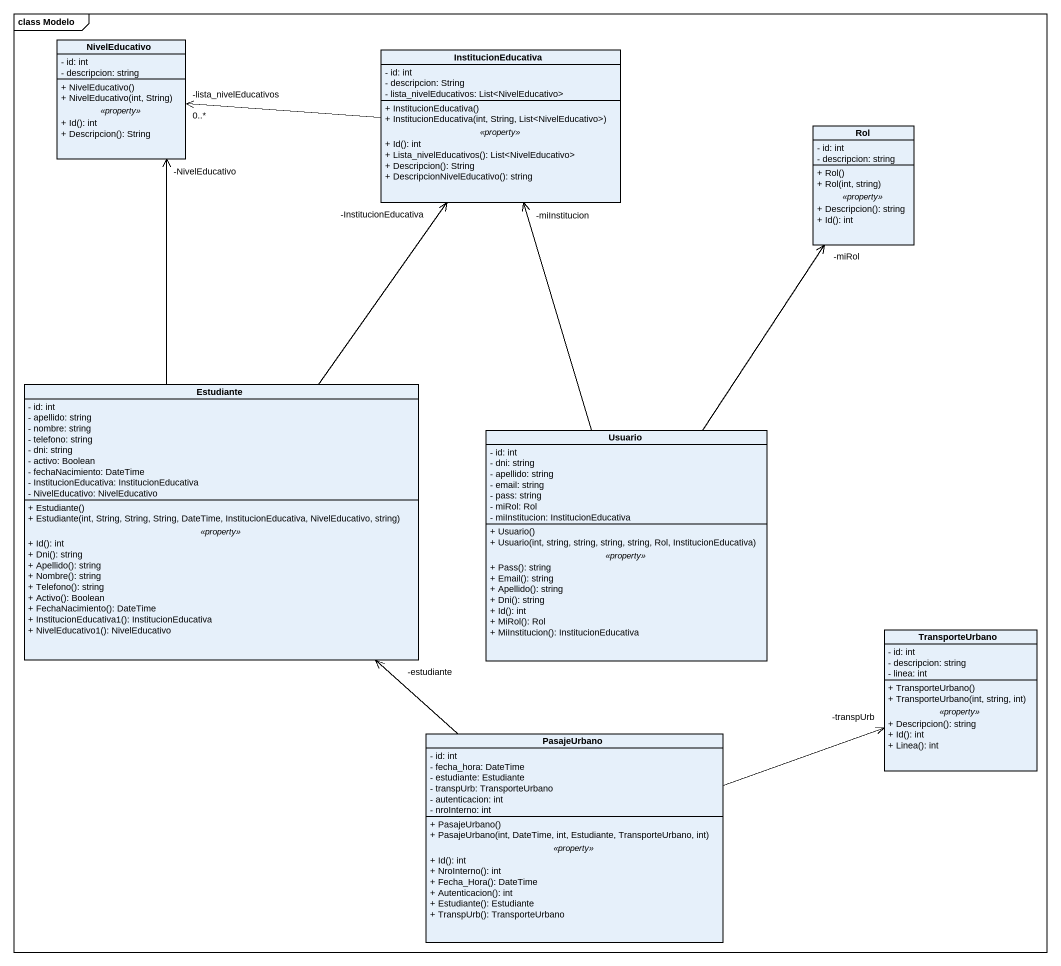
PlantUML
@startuml
mainframe class Modelo
hide circle
hide empty members
skinparam classAttributeIconSize 0
class NivelEducativo {
  - id: int
  - descripcion: string
  --
  + NivelEducativo()
  + NivelEducativo(int, String)
  .. <<property>> ..
  + Id(): int
  + Descripcion(): String
}
class InstitucionEducativa {
  - id: int
  - descripcion: String
  - lista_nivelEducativos: List<NivelEducativo>
  --
  + InstitucionEducativa()
  + InstitucionEducativa(int, String, List<NivelEducativo>)
  .. <<property>> ..
  + Id(): int
  + Lista_nivelEducativos(): List<NivelEducativo>
  + Descripcion(): String
  + DescripcionNivelEducativo(): string
}
class Rol {
  - id: int
  - descripcion: string
  --
  + Rol()
  + Rol(int, string)
  .. <<property>> ..
  + Descripcion(): string
  + Id(): int
}
class Estudiante {
  - id: int
  - apellido: string
  - nombre: string
  - telefono: string
  - dni: string
  - activo: Boolean
  - fechaNacimiento: DateTime
  - InstitucionEducativa: InstitucionEducativa
  - NivelEducativo: NivelEducativo
  --
  + Estudiante()
  + Estudiante(int, String, String, String, DateTime, InstitucionEducativa, NivelEducativo, string)
  .. <<property>> ..
  + Id(): int
  + Dni(): string
  + Apellido(): string
  + Nombre(): string
  + Telefono(): string
  + Activo(): Boolean
  + FechaNacimiento(): DateTime
  + InstitucionEducativa1(): InstitucionEducativa
  + NivelEducativo1(): NivelEducativo
}
class Usuario {
  - id: int
  - dni: string
  - apellido: string
  - email: string
  - pass: string
  - miRol: Rol
  - miInstitucion: InstitucionEducativa
  --
  + Usuario()
  + Usuario(int, string, string, string, string, Rol, InstitucionEducativa)
  .. <<property>> ..
  + Pass(): string
  + Email(): string
  + Apellido(): string
  + Dni(): string
  + Id(): int
  + MiRol(): Rol
  + MiInstitucion(): InstitucionEducativa
}
class TransporteUrbano {
  - id: int
  - descripcion: string
  - linea: int
  --
  + TransporteUrbano()
  + TransporteUrbano(int, string, int)
  .. <<property>> ..
  + Descripcion(): string
  + Id(): int
  + Linea(): int
}
class PasajeUrbano {
  - id: int
  - fecha_hora: DateTime
  - estudiante: Estudiante
  - transpUrb: TransporteUrbano
  - autenticacion: int
  - nroInterno: int
  --
  + PasajeUrbano()
  + PasajeUrbano(int, DateTime, int, Estudiante, TransporteUrbano, int)
  .. <<property>> ..
  + Id(): int
  + NroInterno(): int
  + Fecha_Hora(): DateTime
  + Autenticacion(): int
  + Estudiante(): Estudiante
  + TranspUrb(): TransporteUrbano
}
InstitucionEducativa -left-> "-lista_nivelEducativos\n0..*" NivelEducativo
Estudiante -up-> "-NivelEducativo" NivelEducativo
Estudiante -up-> "-InstitucionEducativa" InstitucionEducativa
Usuario -up-> "-miInstitucion" InstitucionEducativa
Usuario -up-> "-miRol" Rol
PasajeUrbano -up-> "-estudiante" Estudiante
PasajeUrbano -right-> "-transpUrb" TransporteUrbano
@enduml
